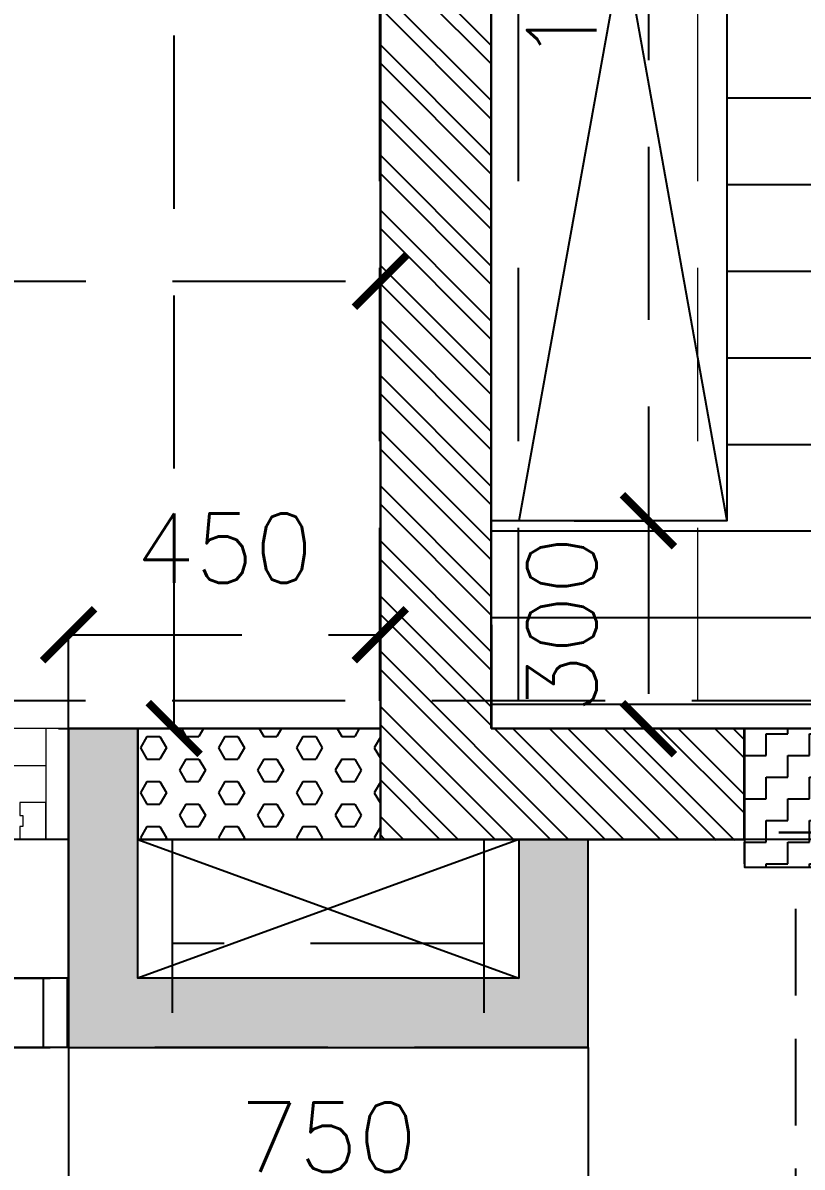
# Model space of a CAD drawing. Header units: millimetres. Extents: x 1167879 to 1231451, y -5731814 to -5645217.
# Drawn here: x 1225396 to 1226521, y -5720156 to -5718505 of the extents above; entities that cross this region are included whole.
import ezdxf

# ---------------------------------------------------------------- set-up
doc = ezdxf.new("R2010")
doc.units = ezdxf.units.MM
doc.header["$LTSCALE"] = 1000
doc.header["$MEASUREMENT"] = 0
for name, pattern in [('$0$AUDIT_D_120904163729-0', [0]), ('$0$HIDDEN', [0.375, 0.25, -0.125]), ('3BHK-A$0$AUDIT_D_120904163729-0', [0]), ('AUDIT_D_120904163729-0', [0]), ('T8(T9 IS SIMILAR) - 1st FLOOR ELEVATION$0$AUDIT_D_120904163729-0', [0]), ('T8(T9 IS SIMILAR) - 1st FLOOR ELEVATION$0$HIDDEN', [0.375, 0.25, -0.125]), ('T8(T9 IS SIMILAR) - DIMENSION & TEXTING$0$HIDDEN', [0.375, 0.25, -0.125]), ('T8(T9 IS SIMILAR) - TYPICAL FLOOR ELEVATION$0$AUDIT_D_120904163729-0', [0]), ('T8(T9 IS SIMILAR) - TYPICAL FLOOR ELEVATION$0$HIDDEN', [0.375, 0.25, -0.125]), ('T8(T9 IS SIMILAR)$0$$0$HIDDEN', [0.375, 0.25, -0.125]), ('T8(T9 IS SIMILAR)$0$HIDDEN', [0.375, 0.25, -0.125])]:
    doc.linetypes.add(name, pattern=pattern)
doc.layers.get('0').update_dxf_attribs({"linetype": 'AUDIT_D_120904163729-0'})
for name, color, linetype in [('$0$A-DIM', 1, '$0$AUDIT_D_120904163729-0'), ('3BHK-A$0$A-HATCH -160', 251, '3BHK-A$0$AUDIT_D_120904163729-0'), ('3BHK-A$0$CUT-OUT', 49, 'Continuous'), ('3BHK-A$0$ELE 1', 1, 'Continuous'), ('3BHK-A$0$LEDGE WALL', 5, 'Continuous'), ('A_dim', 1, 'Continuous'), ('T8(T9 IS SIMILAR) - 1st FLOOR ELEVATION$0$A-WALL-FEATURES', 6, 'T8(T9 IS SIMILAR) - 1st FLOOR ELEVATION$0$AUDIT_D_120904163729-0'), ('T8(T9 IS SIMILAR) - DIMENSION & TEXTING$0$A-DIMENSIONS', 2, 'T8(T9 IS SIMILAR) - DIMENSION & TEXTING$0$HIDDEN'), ('T8(T9 IS SIMILAR) - TYPICAL FLOOR ELEVATION$0$A-DIM', 1, 'T8(T9 IS SIMILAR) - TYPICAL FLOOR ELEVATION$0$AUDIT_D_120904163729-0'), ('T8(T9 IS SIMILAR) - TYPICAL FLOOR ELEVATION$0$A-WALL HATCH', 252, 'T8(T9 IS SIMILAR) - TYPICAL FLOOR ELEVATION$0$AUDIT_D_120904163729-0'), ('T8(T9 IS SIMILAR) - TYPICAL FLOOR ELEVATION$0$A-WALL-FEATURES', 6, 'T8(T9 IS SIMILAR) - TYPICAL FLOOR ELEVATION$0$AUDIT_D_120904163729-0'), ('T8(T9 IS SIMILAR)$0$$6$a-beam 2', 50, 'Continuous'), ('T8(T9 IS SIMILAR)$0$S-BEAM', 20, 'T8(T9 IS SIMILAR)$0$$0$HIDDEN')]:
    doc.layers.add(name, color=color, linetype=linetype)
for name, color, linetype, lineweight in [('3BHK-A$0$A-WALL- 160', 6, 'Continuous', 30), ('3BHK-A$0$Window', 4, 'Continuous', 20), ('T8(T9 IS SIMILAR) - TYPICAL FLOOR ELEVATION$0$ELE-1', 4, 'Continuous', 30), ('T8(T9 IS SIMILAR)$0$D&W', 8, 'Continuous', 25), ('T8(T9 IS SIMILAR)$0$SCPL BEAM', 191, 'T8(T9 IS SIMILAR)$0$$0$HIDDEN', 13)]:
    doc.layers.add(name, color=color, linetype=linetype, lineweight=lineweight)
doc.styles.add('$4$Romans 1', font='romans.shx', dxfattribs={"height": 100})
doc.styles.add('T8(T9 IS SIMILAR) - DIMENSION & TEXTING$0$Romans 1', font='romans.shx', dxfattribs={"height": 100})
doc.styles.add('T8(T9 IS SIMILAR) - TYPICAL FLOOR ELEVATION$0$Romans 1', font='romans.shx', dxfattribs={"height": 100})
doc.dimstyles.new('$1$ALPINE S', dxfattribs={"dimscale": 0, "dimtxt": 100, "dimasz": 75, "dimexe": 0, "dimexo": 0, "dimgap": 75, "dimtad": 1, "dimdec": 0, "dimzin": 0, "dimdsep": 46, "dimtxsty": '$4$Romans 1', "dimblk": '$4$_ArchTick', "dimcen": 0.09, "dimclrd": 256, "dimclre": 256, "dimclrt": 7, "dimadec": 0, "dimazin": 0, "dimtfac": 1, "dimtdec": 0, "dimtofl": 0, "dimtmove": 1, "dimatfit": 0, "dimldrblk": '$1$_Open90', "dimfxl": 1, "dimtolj": 1, "dimtzin": 0, "dimarcsym": 0})
doc.dimstyles.new('T8(T9 IS SIMILAR) - DIMENSION & TEXTING$0$ALPINE S', dxfattribs={"dimscale": 0, "dimtxt": 100, "dimasz": 75, "dimexe": 0, "dimexo": 0, "dimgap": 75, "dimtad": 1, "dimdec": 0, "dimzin": 0, "dimdsep": 46, "dimtxsty": 'T8(T9 IS SIMILAR) - DIMENSION & TEXTING$0$Romans 1', "dimblk": 'T8(T9 IS SIMILAR) - DIMENSION & TEXTING$0$_ArchTick', "dimcen": 0.09, "dimclrd": 256, "dimclre": 256, "dimclrt": 7, "dimadec": 0, "dimazin": 0, "dimtfac": 1, "dimtdec": 0, "dimtofl": 0, "dimtmove": 1, "dimatfit": 0, "dimldrblk": 'T8(T9 IS SIMILAR) - DIMENSION & TEXTING$0$_Open90', "dimfxl": 1, "dimtolj": 1, "dimtzin": 0, "dimarcsym": 0})
doc.dimstyles.new('T8(T9 IS SIMILAR) - TYPICAL FLOOR ELEVATION$0$ALPINE S', dxfattribs={"dimscale": 0, "dimtxt": 100, "dimasz": 75, "dimexe": 0, "dimexo": 0, "dimgap": 75, "dimtad": 1, "dimdec": 0, "dimzin": 0, "dimdsep": 46, "dimtxsty": 'T8(T9 IS SIMILAR) - TYPICAL FLOOR ELEVATION$0$Romans 1', "dimblk": 'T8(T9 IS SIMILAR) - TYPICAL FLOOR ELEVATION$0$_ArchTick', "dimcen": 0.09, "dimclrd": 256, "dimclre": 256, "dimclrt": 7, "dimadec": 0, "dimazin": 0, "dimtfac": 1, "dimtdec": 0, "dimtofl": 0, "dimtmove": 1, "dimatfit": 0, "dimldrblk": 'T8(T9 IS SIMILAR) - TYPICAL FLOOR ELEVATION$0$_Open90', "dimfxl": 1, "dimtolj": 1, "dimtzin": 0, "dimarcsym": 0})
pattern_1 = [(0, (0, 0), (31.25, 31.25), [31.25, -31.25]), (90, (31.25, 0), (-31.25, 31.25), [31.25, -31.25])]

# ---------------------------------------------------------------- blocks, each defined once
blk = doc.blocks.new('T8(T9 IS SIMILAR) - 1st FLOOR ELEVATION')
at = {"layer": 'T8(T9 IS SIMILAR) - 1st FLOOR ELEVATION$0$A-WALL-FEATURES', "color": 4, "linetype": 'T8(T9 IS SIMILAR) - 1st FLOOR ELEVATION$0$HIDDEN', "ltscale": 0.5}
for p, q in [((1223060.4, -5719883.5, 0.6), (1225460.4, -5719883.5, 0.6)), ((1225425.5, -5719983.5, 0.6), (1225425.5, -5719883.5, 0.6)), ((1225460.4, -5719983.5, 0.6), (1225460.4, -5719883.5, 0.6)), ((1223060.4, -5719983.5, 0.6), (1225460.4, -5719983.5, 0.6))]:
    blk.add_line(p, q, dxfattribs=at)
at = {"layer": 'T8(T9 IS SIMILAR) - 1st FLOOR ELEVATION$0$A-WALL-FEATURES', "color": 4, "linetype": 'T8(T9 IS SIMILAR) - 1st FLOOR ELEVATION$0$HIDDEN', "ltscale": 0.5, "elevation": 0.6}
blk.add_lwpolyline([(1222010.4, -5717733.5), (1222010.4, -5720283.7), (1226511.8, -5720283.5), (1226511.8, -5719723.5)], dxfattribs=at)
blk = doc.blocks.new('T8(T9 IS SIMILAR) - DIMENSION & TEXTING$0$_ArchTick')
at = {"color": 0, "linetype": 'ByBlock', "const_width": 0.15}
blk.add_lwpolyline([(-0.5, -0.5), (0.5, 0.5)], dxfattribs=at)
blk = doc.blocks.new('*D386')
at = {"layer": 'T8(T9 IS SIMILAR) - DIMENSION & TEXTING$0$A-DIMENSIONS', "linetype": 'T8(T9 IS SIMILAR) - DIMENSION & TEXTING$0$HIDDEN', "lineweight": -2, "transparency": 16777216}
for p, q in [((1226206.8, -5717558.7), (1226298.8, -5717558.7)), ((1226191.8, -5719223.5), (1226298.8, -5719223.5))]:
    blk.add_line(p, q, dxfattribs=at)
at = {"layer": 'T8(T9 IS SIMILAR) - DIMENSION & TEXTING$0$A-DIMENSIONS', "lineweight": -2, "transparency": 16777216}
blk.add_line((1226298.8, -5717558.7), (1226298.8, -5719223.5), dxfattribs=at)
at = {"layer": 'T8(T9 IS SIMILAR) - DIMENSION & TEXTING$0$A-DIMENSIONS', "linetype": 'ByBlock', "lineweight": -2, "transparency": 16777216, "xscale": 75, "yscale": 75, "zscale": 75}
for p, rotation in [((1226298.8, -5717558.7), 90), ((1226298.8, -5719223.5), 270)]:
    blk.add_blockref('T8(T9 IS SIMILAR) - DIMENSION & TEXTING$0$_ArchTick', p, dxfattribs=dict(at, rotation=rotation))
at = {"layer": 'T8(T9 IS SIMILAR) - DIMENSION & TEXTING$0$A-DIMENSIONS', "color": 7, "linetype": 'ByBlock', "transparency": 16777216, "insert": (1226173.8, -5718391.1), "char_height": 100, "attachment_point": 5, "rotation": 90, "style": 'T8(T9 IS SIMILAR) - DIMENSION & TEXTING$0$Romans 1'}
blk.add_mtext('\\A1;1665', dxfattribs=at)
blk = doc.blocks.new('T8(T9 IS SIMILAR) - DIMENSION & TEXTING$0$_Open90')
at = {"color": 0, "linetype": 'ByBlock', "lineweight": -2}
for p, q in [((-0.5, 0.5), (0, 0)), ((0, 0), (-1, 0)), ((0, 0), (-0.5, -0.5))]:
    blk.add_line(p, q, dxfattribs=at)
blk = doc.blocks.new('*D387')
at = {"layer": 'T8(T9 IS SIMILAR) - DIMENSION & TEXTING$0$A-DIMENSIONS', "linetype": 'T8(T9 IS SIMILAR) - DIMENSION & TEXTING$0$HIDDEN', "lineweight": -2, "transparency": 16777216}
for p, q in [((1222611.8, -5719227.5), (1222611.8, -5718877.9)), ((1225911.9, -5719227.5), (1225911.9, -5718877.9))]:
    blk.add_line(p, q, dxfattribs=at)
at = {"layer": 'T8(T9 IS SIMILAR) - DIMENSION & TEXTING$0$A-DIMENSIONS', "lineweight": -2, "transparency": 16777216}
blk.add_line((1222611.8, -5718877.9), (1225911.9, -5718877.9), dxfattribs=at)
at = {"layer": 'T8(T9 IS SIMILAR) - DIMENSION & TEXTING$0$A-DIMENSIONS', "linetype": 'ByBlock', "lineweight": -2, "transparency": 16777216, "xscale": 75, "yscale": 75, "zscale": 75, "rotation": 180}
blk.add_blockref('T8(T9 IS SIMILAR) - DIMENSION & TEXTING$0$_ArchTick', (1222611.8, -5718877.9), dxfattribs=at)
at = {"layer": 'T8(T9 IS SIMILAR) - DIMENSION & TEXTING$0$A-DIMENSIONS', "linetype": 'ByBlock', "lineweight": -2, "transparency": 16777216, "xscale": 75, "yscale": 75, "zscale": 75}
blk.add_blockref('T8(T9 IS SIMILAR) - DIMENSION & TEXTING$0$_ArchTick', (1225911.9, -5718877.9), dxfattribs=at)
at = {"layer": 'T8(T9 IS SIMILAR) - DIMENSION & TEXTING$0$A-DIMENSIONS', "color": 7, "linetype": 'ByBlock', "transparency": 16777216, "insert": (1224261.8, -5718752.9), "char_height": 100, "attachment_point": 5, "style": 'T8(T9 IS SIMILAR) - DIMENSION & TEXTING$0$Romans 1'}
blk.add_mtext('\\A1;3300', dxfattribs=at)
blk = doc.blocks.new('*D392')
at = {"layer": 'T8(T9 IS SIMILAR) - DIMENSION & TEXTING$0$A-DIMENSIONS', "linetype": 'T8(T9 IS SIMILAR) - DIMENSION & TEXTING$0$HIDDEN', "lineweight": -2, "transparency": 16777216}
for p, q in [((1225461.9, -5719523.5), (1225461.9, -5719388)), ((1225911.9, -5719523.5), (1225911.9, -5719388))]:
    blk.add_line(p, q, dxfattribs=at)
at = {"layer": 'T8(T9 IS SIMILAR) - DIMENSION & TEXTING$0$A-DIMENSIONS', "lineweight": -2, "transparency": 16777216}
blk.add_line((1225461.9, -5719388), (1225911.9, -5719388), dxfattribs=at)
at = {"layer": 'T8(T9 IS SIMILAR) - DIMENSION & TEXTING$0$A-DIMENSIONS', "linetype": 'ByBlock', "lineweight": -2, "transparency": 16777216, "xscale": 75, "yscale": 75, "zscale": 75, "rotation": 180}
blk.add_blockref('T8(T9 IS SIMILAR) - DIMENSION & TEXTING$0$_ArchTick', (1225461.9, -5719388), dxfattribs=at)
at = {"layer": 'T8(T9 IS SIMILAR) - DIMENSION & TEXTING$0$A-DIMENSIONS', "linetype": 'ByBlock', "lineweight": -2, "transparency": 16777216, "xscale": 75, "yscale": 75, "zscale": 75}
blk.add_blockref('T8(T9 IS SIMILAR) - DIMENSION & TEXTING$0$_ArchTick', (1225911.9, -5719388), dxfattribs=at)
at = {"layer": 'T8(T9 IS SIMILAR) - DIMENSION & TEXTING$0$A-DIMENSIONS', "color": 7, "linetype": 'ByBlock', "transparency": 16777216, "insert": (1225686.9, -5719263), "char_height": 100, "attachment_point": 5, "style": 'T8(T9 IS SIMILAR) - DIMENSION & TEXTING$0$Romans 1'}
blk.add_mtext('\\A1;450', dxfattribs=at)
blk = doc.blocks.new('*D325')
at = {"layer": 'T8(T9 IS SIMILAR) - DIMENSION & TEXTING$0$A-DIMENSIONS', "linetype": 'T8(T9 IS SIMILAR) - DIMENSION & TEXTING$0$HIDDEN', "lineweight": -2, "transparency": 16777216}
for p, q in [((1225447.5, -5714848.5), (1225614.3, -5714848.5)), ((1225447.5, -5719523.3), (1225614.3, -5719523.3))]:
    blk.add_line(p, q, dxfattribs=at)
at = {"layer": 'T8(T9 IS SIMILAR) - DIMENSION & TEXTING$0$A-DIMENSIONS', "lineweight": -2, "transparency": 16777216}
blk.add_line((1225614.3, -5719523.3), (1225614.3, -5714848.5), dxfattribs=at)
at = {"layer": 'T8(T9 IS SIMILAR) - DIMENSION & TEXTING$0$A-DIMENSIONS', "linetype": 'ByBlock', "lineweight": -2, "transparency": 16777216, "xscale": 75, "yscale": 75, "zscale": 75}
for p, rotation in [((1225614.3, -5714848.5), 90), ((1225614.3, -5719523.3), 270)]:
    blk.add_blockref('T8(T9 IS SIMILAR) - DIMENSION & TEXTING$0$_ArchTick', p, dxfattribs=dict(at, rotation=rotation))
at = {"layer": 'T8(T9 IS SIMILAR) - DIMENSION & TEXTING$0$A-DIMENSIONS', "color": 7, "linetype": 'ByBlock', "transparency": 16777216, "insert": (1225489.3, -5717185.9), "char_height": 100, "attachment_point": 5, "rotation": 90, "style": 'T8(T9 IS SIMILAR) - DIMENSION & TEXTING$0$Romans 1'}
blk.add_mtext('\\A1;4675', dxfattribs=at)
blk = doc.blocks.new('*D182')
at = {"layer": 'T8(T9 IS SIMILAR) - DIMENSION & TEXTING$0$A-DIMENSIONS', "linetype": 'T8(T9 IS SIMILAR) - DIMENSION & TEXTING$0$HIDDEN', "lineweight": -2, "transparency": 16777216}
for p, q in [((1226191.8, -5719223.5), (1226298.8, -5719223.5)), ((1226191.8, -5719523.5), (1226298.8, -5719523.5))]:
    blk.add_line(p, q, dxfattribs=at)
at = {"layer": 'T8(T9 IS SIMILAR) - DIMENSION & TEXTING$0$A-DIMENSIONS', "lineweight": -2, "transparency": 16777216}
blk.add_line((1226298.8, -5719223.5), (1226298.8, -5719523.5), dxfattribs=at)
at = {"layer": 'T8(T9 IS SIMILAR) - DIMENSION & TEXTING$0$A-DIMENSIONS', "linetype": 'ByBlock', "lineweight": -2, "transparency": 16777216, "xscale": 75, "yscale": 75, "zscale": 75}
for p, rotation in [((1226298.8, -5719223.5), 90), ((1226298.8, -5719523.5), 270)]:
    blk.add_blockref('T8(T9 IS SIMILAR) - DIMENSION & TEXTING$0$_ArchTick', p, dxfattribs=dict(at, rotation=rotation))
at = {"layer": 'T8(T9 IS SIMILAR) - DIMENSION & TEXTING$0$A-DIMENSIONS', "color": 7, "linetype": 'ByBlock', "transparency": 16777216, "insert": (1226173.8, -5719373.5), "char_height": 100, "attachment_point": 5, "rotation": 90, "style": 'T8(T9 IS SIMILAR) - DIMENSION & TEXTING$0$Romans 1'}
blk.add_mtext('\\A1;300', dxfattribs=at)
blk = doc.blocks.new('3BHK-A$0$2400')
at = {"layer": '3BHK-A$0$Window', "color": 1, "lineweight": 13}
for p, q in [((1151176.5, -5692111.9), (1148842.5, -5692111.9)), ((1150411.2, -5692165.3), (1151176.5, -5692165.3))]:
    blk.add_line(p, q, dxfattribs=at)
at = {"layer": '3BHK-A$0$Window', "color": 4, "lineweight": 13}
for points in [[(1151209.5, -5692111.9), (1151176.5, -5692111.9), (1151176.5, -5692271.9), (1151209.5, -5692271.9)], [(1151139, -5692253.3), (1151139, -5692271.9), (1151176.5, -5692271.9), (1151176.5, -5692218.6), (1151139, -5692218.6), (1151139, -5692237.2), (1151143.5, -5692237.2), (1151143.5, -5692253.3)]]:
    blk.add_lwpolyline(points, close=True, dxfattribs=at)
blk = doc.blocks.new('3BHK-A')
at = {"layer": '3BHK-A$0$A-HATCH -160', "linetype": 'ByBlock'}
h = blk.add_hatch(dxfattribs=at)
h.set_pattern_fill('ANSI32', color=256, scale=150)
h.set_pattern_definition([(45, (-0.65, 1285.594), (-39.77475644, 39.77475644), []), (45, (25.864, 1285.594), (-39.77475644, 39.77475644), [])])
h.paths.add_polyline_path([(1186107.7, -5719684.9), (1186107.7, -5719524.7), (1186472.7, -5719524.7), (1186472.7, -5717559.7), (1186152.8, -5717559.7), (1186152.8, -5717399.7), (1186632.7, -5717399.7), (1186632.7, -5719524.7), (1186632.7, -5719523.4), (1186632.7, -5719683.5)])
at = {"layer": '3BHK-A$0$CUT-OUT'}
h = blk.add_hatch(dxfattribs=at)
h.set_pattern_fill('ANSI31', color=256, scale=1000, angle=135)
h.set_pattern_definition([(180, (23757.98, 261.17), (-2e-14, -125), [])])
h.paths.add_polyline_path([(1186472.3, -5719523.5), (1184992.7, -5719523.5), (1184992.7, -5719223.5), (1185485.5, -5719223.5), (1185485.5, -5717558.5), (1186132.6, -5717558.5), (1186132.6, -5719223.5), (1186472.6, -5719223.5)])
at = {"layer": '3BHK-A$0$LEDGE WALL'}
h = blk.add_hatch(dxfattribs=at)
h.set_pattern_fill('HEX', color=8, scale=150, angle=180)
h.paths.add_polyline_path([(1186982.8, -5719523.5), (1186632.7, -5719523.5), (1186632.7, -5719683.5), (1186982.8, -5719683.5)])
at = {"layer": '3BHK-A$0$A-WALL- 160', "linetype": 'ByBlock'}
for p, q in [((1186632.7, -5719683.5, 0), (1186632.7, -5717398.5, 0)), ((1186472.7, -5719523.5, 0), (1186472.7, -5717558.5, 0)), ((1187082.7, -5719523.5, 0), (1187082.7, -5719683.5, 0)), ((1186472.7, -5719683.5, 0), (1186632.7, -5719683.5, 0))]:
    blk.add_line(p, q, dxfattribs=at)
at = {"layer": '3BHK-A$0$A-WALL- 160', "linetype": 'ByBlock', "elevation": 0}
blk.add_lwpolyline([(1186472.7, -5719683.5), (1186107.7, -5719683.5), (1186107.7, -5719523.5), (1186472.7, -5719523.5)], dxfattribs=at)
at = {"layer": '3BHK-A$0$A-WALL- 160', "linetype": 'ByBlock', "elevation": -0.5}
blk.add_lwpolyline([(1186982.8, -5719523.5), (1186632.7, -5719523.5), (1186632.7, -5719683.5), (1186982.8, -5719683.5)], close=True, dxfattribs=at)
at = {"layer": '3BHK-A$0$CUT-OUT'}
for p, q in [((1186432.6, -5717548.4, 0), (1186132.6, -5719223.5, 0.6)), ((1186132.3, -5717558.5, 0), (1186432.7, -5719223.4, 0.6))]:
    blk.add_line(p, q, dxfattribs=at)
at = {"layer": '3BHK-A$0$CUT-OUT', "elevation": 0.4}
blk.add_lwpolyline([(1186472.3, -5719523.5), (1184992.7, -5719523.5), (1184992.7, -5719223.5), (1185485.5, -5719223.5), (1185485.5, -5717558.5), (1186132.6, -5717558.5), (1186132.6, -5719223.5), (1186472.6, -5719223.5)], close=True, dxfattribs=at)
at = {"layer": '3BHK-A$0$ELE 1', "linetype": 'ByBlock'}
blk.add_line((1186132.6, -5717558.5, 0), (1186132.6, -5719223.5, 0), dxfattribs=at)
at = {"layer": '3BHK-A$0$ELE 1', "linetype": 'ByBlock', "elevation": 0.6}
blk.add_lwpolyline([(1186132.6, -5719223.5), (1186432.7, -5719223.5)], dxfattribs=at)
at = {"layer": '3BHK-A$0$A-WALL- 160', "linetype": 'ByBlock', "xscale": -1}
blk.add_blockref('3BHK-A$0$2400', (2338292.2, -27411.6, 0), dxfattribs=at)
blk = doc.blocks.new('T8(T9 IS SIMILAR) - TYPICAL FLOOR ELEVATION$0$JG')
at = {"layer": 'T8(T9 IS SIMILAR) - TYPICAL FLOOR ELEVATION$0$A-WALL HATCH', "linetype": 'ByBlock'}
h = blk.add_hatch(dxfattribs=at)
h.set_pattern_fill('ZIGZAG', color=256, scale=250)
h.set_pattern_definition(pattern_1)
h.paths.add_polyline_path([(1133312.3, -5722820.5), (1133392.5, -5722820.5), (1133392.5, -5722720.5), (1133312.3, -5722720.5)])
edge = h.paths.add_edge_path()
edge.add_line((1133877.2, -5722870.5), (1133877.2, -5722920.5))
edge.add_line((1133877.2, -5722920.5), (1133777.2, -5722920.5))
edge.add_line((1133777.2, -5722920.5), (1133777.2, -5722870.5))
edge.add_line((1133777.2, -5722870.5), (1133777.2, -5722820.5))
edge.add_line((1133777.2, -5722820.5), (1133687.4, -5722820.5))
edge.add_line((1133687.4, -5722820.5), (1133687.4, -5722720.5))
edge.add_line((1133687.4, -5722720.5), (1133877.2, -5722720.6))
edge.add_line((1133877.2, -5722720.6), (1133877.2, -5722870.5))
edge.add_line((1132827.4, -5722870.5), (1132827.4, -5722920.5))
edge.add_line((1132827.4, -5722920.5), (1132927.4, -5722920.5))
edge.add_line((1132927.4, -5722920.5), (1132927.4, -5722870.5))
edge.add_line((1132927.4, -5722870.5), (1132927.4, -5722820.5))
edge.add_line((1132927.4, -5722820.5), (1133017.4, -5722820.5))
edge.add_line((1133017.4, -5722820.5), (1133017.4, -5722720.5))
edge.add_line((1133017.4, -5722720.5), (1132827.4, -5722720.5))
edge.add_line((1132827.4, -5722720.5), (1132827.4, -5722870.5))
at = {"layer": 'T8(T9 IS SIMILAR) - TYPICAL FLOOR ELEVATION$0$A-WALL-FEATURES', "color": 3, "elevation": -1.3}
for points in [[(1132827.4, -5722870.5), (1132827.4, -5722870.5), (1132827.4, -5722920.5), (1132927.4, -5722920.5), (1132927.4, -5722870.5), (1132927.4, -5722820.5), (1133017.4, -5722820.5), (1133017.4, -5722720.5), (1132827.4, -5722720.5), (1132827.4, -5722870.5)], [(1133877.2, -5722870.5), (1133877.2, -5722870.5), (1133877.2, -5722920.5), (1133777.2, -5722920.5), (1133777.2, -5722870.5), (1133777.2, -5722820.5), (1133687.4, -5722820.5), (1133687.4, -5722720.5), (1133877.2, -5722720.6), (1133877.2, -5722870.5)]]:
    blk.add_lwpolyline(points, dxfattribs=at)
blk.add_lwpolyline([(1133312.3, -5722820.5), (1133392.5, -5722820.5), (1133392.5, -5722720.5), (1133312.3, -5722720.5)], close=True, dxfattribs=at)
at = {"layer": 'T8(T9 IS SIMILAR) - TYPICAL FLOOR ELEVATION$0$ELE-1', "color": 5}
for p, q in [((1133017.4, -5722720.5, -1.3), (1133312.3, -5722720.5, -1.3)), ((1133164.8, -5722820.5, -1.3), (1133164.8, -5722720.5, -1.3)), ((1133687.4, -5722720.5, -1.3), (1133392.5, -5722720.5, -1.3)), ((1133539.9, -5722820.5, -1.3), (1133539.9, -5722720.5, -1.3)), ((1133312.3, -5722820.5, -1.3), (1133017.4, -5722820.5, -1.3)), ((1133392.5, -5722820.5, -1.3), (1133687.4, -5722820.5, -1.3)), ((1132927.4, -5722920.5, -1.3), (1133777.2, -5722920.5, -1.3))]:
    blk.add_line(p, q, dxfattribs=at)
at = {"layer": 'T8(T9 IS SIMILAR) - TYPICAL FLOOR ELEVATION$0$ELE-1', "color": 5, "linetype": 'T8(T9 IS SIMILAR) - TYPICAL FLOOR ELEVATION$0$HIDDEN'}
blk.add_line((1133877.2, -5722870.5, -1.3), (1132827.4, -5722870.5, -1.3), dxfattribs=at)
blk = doc.blocks.new('T8(T9 IS SIMILAR) - TYPICAL FLOOR ELEVATION$0$_ArchTick')
at = {"color": 0, "linetype": 'ByBlock', "const_width": 0.15}
blk.add_lwpolyline([(-0.5, -0.5), (0.5, 0.5)], dxfattribs=at)
blk = doc.blocks.new('*D716')
at = {"layer": 'T8(T9 IS SIMILAR) - TYPICAL FLOOR ELEVATION$0$A-DIM', "linetype": 'T8(T9 IS SIMILAR) - TYPICAL FLOOR ELEVATION$0$HIDDEN', "lineweight": -2, "transparency": 16777216}
for p, q in [((1225461.8, -5719983.5), (1225461.8, -5720238.2)), ((1226211.8, -5719983.5), (1226211.8, -5720238.2))]:
    blk.add_line(p, q, dxfattribs=at)
at = {"layer": 'T8(T9 IS SIMILAR) - TYPICAL FLOOR ELEVATION$0$A-DIM', "lineweight": -2, "transparency": 16777216}
blk.add_line((1226211.8, -5720238.2), (1225461.8, -5720238.2), dxfattribs=at)
at = {"layer": 'T8(T9 IS SIMILAR) - TYPICAL FLOOR ELEVATION$0$A-DIM', "linetype": 'ByBlock', "lineweight": -2, "transparency": 16777216, "xscale": 75, "yscale": 75, "zscale": 75, "rotation": 180}
blk.add_blockref('T8(T9 IS SIMILAR) - TYPICAL FLOOR ELEVATION$0$_ArchTick', (1225461.8, -5720238.2), dxfattribs=at)
at = {"layer": 'T8(T9 IS SIMILAR) - TYPICAL FLOOR ELEVATION$0$A-DIM', "linetype": 'ByBlock', "lineweight": -2, "transparency": 16777216, "xscale": 75, "yscale": 75, "zscale": 75}
blk.add_blockref('T8(T9 IS SIMILAR) - TYPICAL FLOOR ELEVATION$0$_ArchTick', (1226211.8, -5720238.2), dxfattribs=at)
at = {"layer": 'T8(T9 IS SIMILAR) - TYPICAL FLOOR ELEVATION$0$A-DIM', "color": 7, "linetype": 'ByBlock', "transparency": 16777216, "insert": (1225836.8, -5720113.2), "char_height": 100, "attachment_point": 5, "style": 'T8(T9 IS SIMILAR) - TYPICAL FLOOR ELEVATION$0$Romans 1'}
blk.add_mtext('\\A1;750', dxfattribs=at)
blk = doc.blocks.new('T8(T9 IS SIMILAR) - TYPICAL FLOOR ELEVATION$0$_Open90')
at = {"color": 0, "linetype": 'ByBlock', "lineweight": -2}
for p, q in [((-0.5, 0.5), (0, 0)), ((0, 0), (-1, 0)), ((0, 0), (-0.5, -0.5))]:
    blk.add_line(p, q, dxfattribs=at)
blk = doc.blocks.new('*D717')
at = {"layer": 'T8(T9 IS SIMILAR) - TYPICAL FLOOR ELEVATION$0$A-DIM', "lineweight": -2, "transparency": 16777216}
for p, q in [((1225244.2, -5719683.5), (1225244.2, -5719608.5)), ((1225244.2, -5719983.5), (1225244.2, -5719683.5)), ((1225244.2, -5719833.5), (1224997.8, -5720070.5)), ((1225244.2, -5719983.5), (1225244.2, -5720058.5)), ((1224997.8, -5720070.5), (1224997.8, -5720477.7))]:
    blk.add_line(p, q, dxfattribs=at)
at = {"layer": 'T8(T9 IS SIMILAR) - TYPICAL FLOOR ELEVATION$0$A-DIM', "linetype": 'T8(T9 IS SIMILAR) - TYPICAL FLOOR ELEVATION$0$HIDDEN', "lineweight": -2, "transparency": 16777216}
for p, q in [((1225461.8, -5719683.5), (1225244.2, -5719683.5)), ((1225461.8, -5719983.5), (1225244.2, -5719983.5))]:
    blk.add_line(p, q, dxfattribs=at)
at = {"layer": 'T8(T9 IS SIMILAR) - TYPICAL FLOOR ELEVATION$0$A-DIM', "linetype": 'ByBlock', "lineweight": -2, "transparency": 16777216, "xscale": 75, "yscale": 75, "zscale": 75}
for p, rotation in [((1225244.2, -5719683.5), 270), ((1225244.2, -5719983.5), 90)]:
    blk.add_blockref('T8(T9 IS SIMILAR) - TYPICAL FLOOR ELEVATION$0$_ArchTick', p, dxfattribs=dict(at, rotation=rotation))
at = {"layer": 'T8(T9 IS SIMILAR) - TYPICAL FLOOR ELEVATION$0$A-DIM', "color": 7, "linetype": 'ByBlock', "transparency": 16777216, "insert": (1224872.8, -5720274.1), "char_height": 100, "attachment_point": 5, "rotation": 90, "style": 'T8(T9 IS SIMILAR) - TYPICAL FLOOR ELEVATION$0$Romans 1'}
blk.add_mtext('\\A1;300', dxfattribs=at)
blk = doc.blocks.new('$4$_ArchTick')
at = {"color": 0, "linetype": 'ByBlock', "const_width": 0.15}
blk.add_lwpolyline([(-0.5, -0.5), (0.5, 0.5)], dxfattribs=at)
blk = doc.blocks.new('*D69')
at = {"layer": '$0$A-DIM', "linetype": '$0$HIDDEN', "lineweight": -2, "transparency": 16777216}
for p, q in [((38229.7, -1183.7), (38229.7, -1438.3)), ((40629.7, -1183.7), (40629.7, -1438.3))]:
    blk.add_line(p, q, dxfattribs=at)
at = {"layer": '$0$A-DIM', "lineweight": -2, "transparency": 16777216}
for p, q in [((38229.7, -1438.3), (40629.7, -1438.3)), ((39429.7, -1438.3), (40053, -1999.8)), ((40053, -1999.8), (42550.6, -1999.8))]:
    blk.add_line(p, q, dxfattribs=at)
at = {"layer": '$0$A-DIM', "linetype": 'ByBlock', "lineweight": -2, "transparency": 16777216, "xscale": 75, "yscale": 75, "zscale": 75, "rotation": 180}
blk.add_blockref('$4$_ArchTick', (38229.7, -1438.3), dxfattribs=at)
at = {"layer": '$0$A-DIM', "linetype": 'ByBlock', "lineweight": -2, "transparency": 16777216, "xscale": 75, "yscale": 75, "zscale": 75}
blk.add_blockref('$4$_ArchTick', (40629.7, -1438.3), dxfattribs=at)
at = {"layer": '$0$A-DIM', "color": 7, "linetype": 'ByBlock', "transparency": 16777216, "insert": (41301.8, -1865.2), "char_height": 100, "attachment_point": 5, "style": '$4$Romans 1'}
blk.add_mtext("\\A1;2400 ARCH PROFILE A' ABOVE", dxfattribs=at)
blk = doc.blocks.new('$1$_Open90')
at = {"color": 0, "linetype": 'ByBlock', "lineweight": -2}
for p, q in [((-0.5, 0.5), (0, 0)), ((0, 0), (-1, 0)), ((0, 0), (-0.5, -0.5))]:
    blk.add_line(p, q, dxfattribs=at)
blk = doc.blocks.new('T8(T9 IS SIMILAR) - DIMENSION & TEXTING')
at = {"layer": 'T8(T9 IS SIMILAR) - DIMENSION & TEXTING$0$A-DIMENSIONS', "linetype": 'ByBlock'}
for base, p1, p2, picture, middle in [((1225614.3, -5714848.5, 0.5), (1225447.5, -5719523.3, 1), (1225447.5, -5714848.5, 1), '*D325', (1225489.3, -5717185.9, 0.5)), ((1226298.8, -5719223.5, 0.5), (1226206.8, -5717558.7, 0.5), (1226191.8, -5719223.5, 0.9), '*D386', (1226173.8, -5718391.1, 0.5))]:
    dim = blk.add_linear_dim(base=base, p1=p1, p2=p2, angle=270, dimstyle='T8(T9 IS SIMILAR) - DIMENSION & TEXTING$0$ALPINE S', override={"dimscale": 1, "dimfxl": 5, "dimarcsym": 1}, dxfattribs=at)
    dim.commit()
    dim.dimension.update_dxf_attribs({"geometry": picture, "text_midpoint": middle})
for base, p1, p2, picture, middle in [((1225911.9, -5718877.9, 0.5), (1222611.8, -5719227.5, 0.6), (1225911.9, -5719227.5, 0.5), '*D387', (1224261.8, -5718752.9, 0.5)), ((1225911.9, -5719388, 0.5), (1225461.9, -5719523.5, 0.5), (1225911.9, -5719523.5, 0.5), '*D392', (1225686.9, -5719263, 0.5))]:
    dim = blk.add_linear_dim(base=base, p1=p1, p2=p2, dimstyle='T8(T9 IS SIMILAR) - DIMENSION & TEXTING$0$ALPINE S', override={"dimscale": 1, "dimfxl": 5, "dimarcsym": 1}, dxfattribs=at)
    dim.commit()
    dim.dimension.update_dxf_attribs({"geometry": picture, "text_midpoint": middle})
dim = blk.add_linear_dim(base=(1226298.8, -5719523.5), p1=(1226191.8, -5719223.5, 0.5), p2=(1226191.8, -5719523.5, 0.5), angle=90, dimstyle='T8(T9 IS SIMILAR) - DIMENSION & TEXTING$0$ALPINE S', override={"dimscale": 1, "dimfxl": 5, "dimarcsym": 1}, dxfattribs=at)
dim.commit()
dim.dimension.update_dxf_attribs({"geometry": '*D182', "text_midpoint": (1226298.8, -5719373.5), "dimtype": 128})
blk = doc.blocks.new('T8(T9 IS SIMILAR) - TYPICAL FLOOR ELEVATION')
at = {"layer": 'T8(T9 IS SIMILAR) - TYPICAL FLOOR ELEVATION$0$A-WALL HATCH', "linetype": 'ByBlock'}
h = blk.add_hatch(dxfattribs=at)
h.set_pattern_fill('ZIGZAG', color=256, scale=250)
h.set_pattern_definition(pattern_1)
h.paths.add_polyline_path([(1186332.7, -5719983.5), (1186332.7, -5719683.5), (1186432.7, -5719683.5), (1186432.7, -5719883.5), (1186982.7, -5719883.5), (1186982.7, -5719523.5), (1187082.7, -5719523.5), (1187082.7, -5719983.5)])
h.paths.add_polyline_path([(1190232.7, -5719983.5), (1190232.7, -5719683.5), (1190132.7, -5719683.5), (1190132.7, -5719883.5), (1189582.7, -5719883.5), (1189582.7, -5719523.5), (1189482.7, -5719523.5), (1189482.7, -5719983.5)])
h.paths.add_polyline_path([(1190857.7, -5717933.5), (1190857.7, -5717733.5), (1190757.7, -5717733.5), (1190757.7, -5717933.5)])
h.paths.add_polyline_path([(1193357.7, -5717733.5), (1193357.7, -5717933.5), (1193257.7, -5717933.5), (1193257.7, -5717733.5)])
h.paths.add_polyline_path([(1196632.8, -5709938.8), (1196632.8, -5709738.8), (1196532.8, -5709738.8), (1196532.8, -5709938.8)])
h.paths.add_polyline_path([(1194132, -5709738.8), (1194132, -5709938.8), (1194032, -5709938.8), (1194032, -5709738.8)])
h.paths.add_polyline_path([(1195742.7, -5701889.7), (1196212.8, -5701889.7), (1196212.8, -5702349.7), (1196112.8, -5702349.7), (1196112.8, -5701989.7), (1195742.7, -5701989.7)])
h.paths.add_polyline_path([(1198312.8, -5702349.7), (1198312.8, -5701889.7), (1199132.6, -5701889.7), (1199132.6, -5701989.7), (1198412.8, -5701989.7), (1198412.8, -5702349.7)])
h.paths.add_polyline_path([(1199662.5, -5701090.3), (1199662.5, -5700890.3), (1199762.5, -5700890.3), (1199762.5, -5701090.3)])
h.paths.add_polyline_path([(1201862.6, -5700890.3), (1201862.6, -5701090.3), (1201962.6, -5701090.3), (1201962.6, -5700890.3)])
h.paths.add_polyline_path([(1210681.9, -5700890.3), (1210681.9, -5701090.3), (1210581.9, -5701090.3), (1210581.9, -5700890.3)])
h.paths.add_polyline_path([(1212882, -5701090.3), (1212882, -5700890.3), (1212782, -5700890.3), (1212782, -5701090.3)])
h.paths.add_polyline_path([(1214231.8, -5702349.7), (1214231.8, -5701889.7), (1213412.3, -5701889.7), (1213412.3, -5701989.7), (1214131.8, -5701989.7), (1214131.8, -5702349.7)])
h.paths.add_polyline_path([(1216801.9, -5701889.7), (1216331.8, -5701889.7), (1216331.8, -5702349.7), (1216431.8, -5702349.7), (1216431.8, -5701989.7), (1216801.9, -5701989.7)])
h.paths.add_polyline_path([(1215911.7, -5709938.8), (1215911.7, -5709738.8), (1216011.7, -5709738.8), (1216011.7, -5709938.8)])
h.paths.add_polyline_path([(1218412.5, -5709738.8), (1218412.5, -5709938.8), (1218512.5, -5709938.8), (1218512.5, -5709738.8)])
h.paths.add_polyline_path([(1221686.9, -5717933.5), (1221686.9, -5717733.5), (1221786.9, -5717733.5), (1221786.9, -5717933.5)])
h.paths.add_polyline_path([(1219186.9, -5717733.5), (1219186.9, -5717933.5), (1219286.9, -5717933.5), (1219286.9, -5717733.5)])
h.paths.add_polyline_path([(1222311.8, -5719983.5), (1222311.8, -5719683.5), (1222411.8, -5719683.5), (1222411.8, -5719883.5), (1222961.8, -5719883.5), (1222961.8, -5719523.5), (1223061.8, -5719523.5), (1223061.8, -5719983.5)])
h.paths.add_polyline_path([(1226211.8, -5719983.5), (1226211.8, -5719683.5), (1226111.8, -5719683.5), (1226111.8, -5719883.5), (1225561.8, -5719883.5), (1225561.8, -5719523.5), (1225461.8, -5719523.5), (1225461.8, -5719983.5)])
h.paths.add_polyline_path([(1217001.9, -5727584.6), (1216901.9, -5727584.6), (1216901.9, -5727784.6), (1216356.8, -5727784.6), (1216356.8, -5727424.6), (1216256.8, -5727424.6), (1216256.8, -5727884.6), (1217001.9, -5727884.6)])
h.paths.add_polyline_path([(1214156.8, -5727424.6), (1214056.8, -5727424.6), (1214056.8, -5727784.6), (1213412.3, -5727784.6), (1213412.3, -5727884.6), (1214156.8, -5727884.6)])
h.paths.add_polyline_path([(1210681.9, -5728884), (1210681.9, -5728684), (1210581.9, -5728684), (1210581.9, -5728884)])
h.paths.add_polyline_path([(1212882, -5728684), (1212882, -5728884), (1212782, -5728884), (1212782, -5728684)])
h.paths.add_polyline_path([(1201862.6, -5728884), (1201862.6, -5728684), (1201962.6, -5728684), (1201962.6, -5728884)])
h.paths.add_polyline_path([(1199662.5, -5728684), (1199662.5, -5728884), (1199762.5, -5728884), (1199762.5, -5728684)])
h.paths.add_polyline_path([(1198387.7, -5727424.6), (1198487.7, -5727424.6), (1198487.7, -5727784.6), (1199132.3, -5727784.6), (1199132.3, -5727884.6), (1198387.7, -5727884.6)])
h.paths.add_polyline_path([(1195542.6, -5727584.6), (1195642.6, -5727584.6), (1195642.6, -5727784.6), (1196187.7, -5727784.6), (1196187.7, -5727424.6), (1196287.7, -5727424.6), (1196287.7, -5727884.6), (1195542.6, -5727884.6)])
at = {"layer": 'T8(T9 IS SIMILAR) - TYPICAL FLOOR ELEVATION$0$A-WALL-FEATURES', "color": 8, "linetype": 'ByBlock'}
for p, q in [((1225561.8, -5719683.5, 0), (1226111.8, -5719883.5, 0)), ((1226111.8, -5719683.7, 0), (1225561.8, -5719883.5, 0))]:
    blk.add_line(p, q, dxfattribs=at)
at = {"layer": 'T8(T9 IS SIMILAR) - TYPICAL FLOOR ELEVATION$0$A-WALL-FEATURES', "color": 8, "linetype": 'T8(T9 IS SIMILAR) - TYPICAL FLOOR ELEVATION$0$HIDDEN'}
blk.add_line((1225461.8, -5719883.5, 0), (1223061.8, -5719883.5, 0), dxfattribs=at)
at = {"layer": 'T8(T9 IS SIMILAR) - TYPICAL FLOOR ELEVATION$0$A-WALL-FEATURES', "linetype": 'ByBlock', "elevation": 0}
blk.add_lwpolyline([(1226211.8, -5719983.5), (1226211.8, -5719683.5), (1226111.8, -5719683.5), (1226111.8, -5719883.5), (1225561.8, -5719883.5), (1225561.8, -5719523.5), (1225461.8, -5719523.5), (1225461.8, -5719983.5)], close=True, dxfattribs=at)
at = {"layer": 'T8(T9 IS SIMILAR) - TYPICAL FLOOR ELEVATION$0$A-WALL-FEATURES', "linetype": 'ByBlock'}
blk.add_blockref('T8(T9 IS SIMILAR) - TYPICAL FLOOR ELEVATION$0$JG', (93610, 3197, 1.3), dxfattribs=at)
at = {"layer": 'T8(T9 IS SIMILAR) - TYPICAL FLOOR ELEVATION$0$A-DIM', "linetype": 'ByBlock'}
dim = blk.add_linear_dim(base=(1225244.2, -5719683.5), p1=(1225461.8, -5719983.5), p2=(1225461.8, -5719683.5, 0), angle=90, dimstyle='T8(T9 IS SIMILAR) - TYPICAL FLOOR ELEVATION$0$ALPINE S', override={"dimscale": 1, "dimfxl": 5, "dimarcsym": 1}, dxfattribs=at)
dim.commit()
dim.dimension.update_dxf_attribs({"geometry": '*D717', "text_midpoint": (1224997.8, -5720145.5), "dimtype": 128})
dim = blk.add_linear_dim(base=(1225461.8, -5720238.2), p1=(1226211.8, -5719983.5, 0), p2=(1225461.8, -5719983.5, 0), angle=180, dimstyle='T8(T9 IS SIMILAR) - TYPICAL FLOOR ELEVATION$0$ALPINE S', override={"dimscale": 1, "dimfxl": 5, "dimarcsym": 1}, dxfattribs=at)
dim.commit()
dim.dimension.update_dxf_attribs({"geometry": '*D716', "text_midpoint": (1225836.8, -5720113.2)})
blk = doc.blocks.new('T8(T9 IS SIMILAR)')
at = {"layer": 'T8(T9 IS SIMILAR)$0$D&W', "linetype": 'ByBlock', "xscale": -1}
blk.add_blockref('3BHK-A', (2412544.6, 0, 0.5), dxfattribs=at)
at = {"layer": 'T8(T9 IS SIMILAR)$0$D&W', "linetype": 'ByBlock'}
blk.add_blockref('T8(T9 IS SIMILAR) - TYPICAL FLOOR ELEVATION', (0, 0), dxfattribs=at)
at = {"layer": 'T8(T9 IS SIMILAR)$0$$6$a-beam 2', "linetype": 'ByBlock'}
blk.add_blockref('T8(T9 IS SIMILAR) - DIMENSION & TEXTING', (0, 0), dxfattribs=at)
at = {"layer": 'T8(T9 IS SIMILAR)$0$S-BEAM'}
for p, q in [((1225911.2, -5719483.5, -0.5), (1225911.2, -5714846.5, -0.4)), ((1226111.2, -5719483.5, -0.5), (1226111.2, -5714846.5, -0.4)), ((1227361.3, -5719483.5, -0.5), (1222611.3, -5719483.5, -0.5)), ((1227711.3, -5719683.5, -0.5), (1222611.3, -5719683.5, -0.5)), ((1225461.2, -5719683.6), (1225461.2, -5719983.7)), ((1225611.2, -5719683.6), (1225611.2, -5719983.7)), ((1226061.2, -5719683.7), (1226061.2, -5719983.7)), ((1226211.2, -5719683.7), (1226211.2, -5719983.7)), ((1226061.2, -5719833.7), (1225611.2, -5719833.7)), ((1226211.2, -5719983.7), (1225461.2, -5719983.7))]:
    blk.add_line(p, q, dxfattribs=at)
at = {"layer": 'T8(T9 IS SIMILAR)$0$SCPL BEAM', "linetype": 'T8(T9 IS SIMILAR)$0$HIDDEN', "elevation": -0.5}
blk.add_lwpolyline([(1227058.4, -5719483.5), (1226370, -5719483.5), (1226370, -5717558.7), (1227058.4, -5717558.7)], close=True, dxfattribs=at)
blk = doc.blocks.new('2ndflproj')
at = {"layer": '$0$A-DIM', "linetype": 'ByBlock'}
dim = blk.add_linear_dim(base=(40629.7, -1438.3), p1=(38229.7, -1183.7), p2=(40629.7, -1183.7), text="<> ARCH PROFILE A' ABOVE", dimstyle='$1$ALPINE S', override={"dimscale": 1, "dimfxl": 5, "dimarcsym": 1}, dxfattribs=at)
dim.commit()
dim.dimension.update_dxf_attribs({"geometry": '*D69', "text_midpoint": (40128, -1999.8), "dimtype": 128})

msp = doc.modelspace()

# ---------------------------------------------------------------- block references
at = {"layer": 'A_dim', "linetype": 'ByBlock'}
msp.add_blockref('T8(T9 IS SIMILAR) - 1st FLOOR ELEVATION', (0, 0), dxfattribs=at)

# ---------------------------------------------------------------- next in the draw order: block references
at = {"linetype": 'ByBlock'}
msp.add_blockref('T8(T9 IS SIMILAR) - DIMENSION & TEXTING', (0, 0), dxfattribs=at)

# ---------------------------------------------------------------- next in the draw order: block references
msp.add_blockref('T8(T9 IS SIMILAR)', (0, 0), dxfattribs=at)

# ---------------------------------------------------------------- next in the draw order: block references
msp.add_blockref('2ndflproj', (1184832.1, -5718799.9), dxfattribs=at)

doc.saveas('drawing.dxf')
